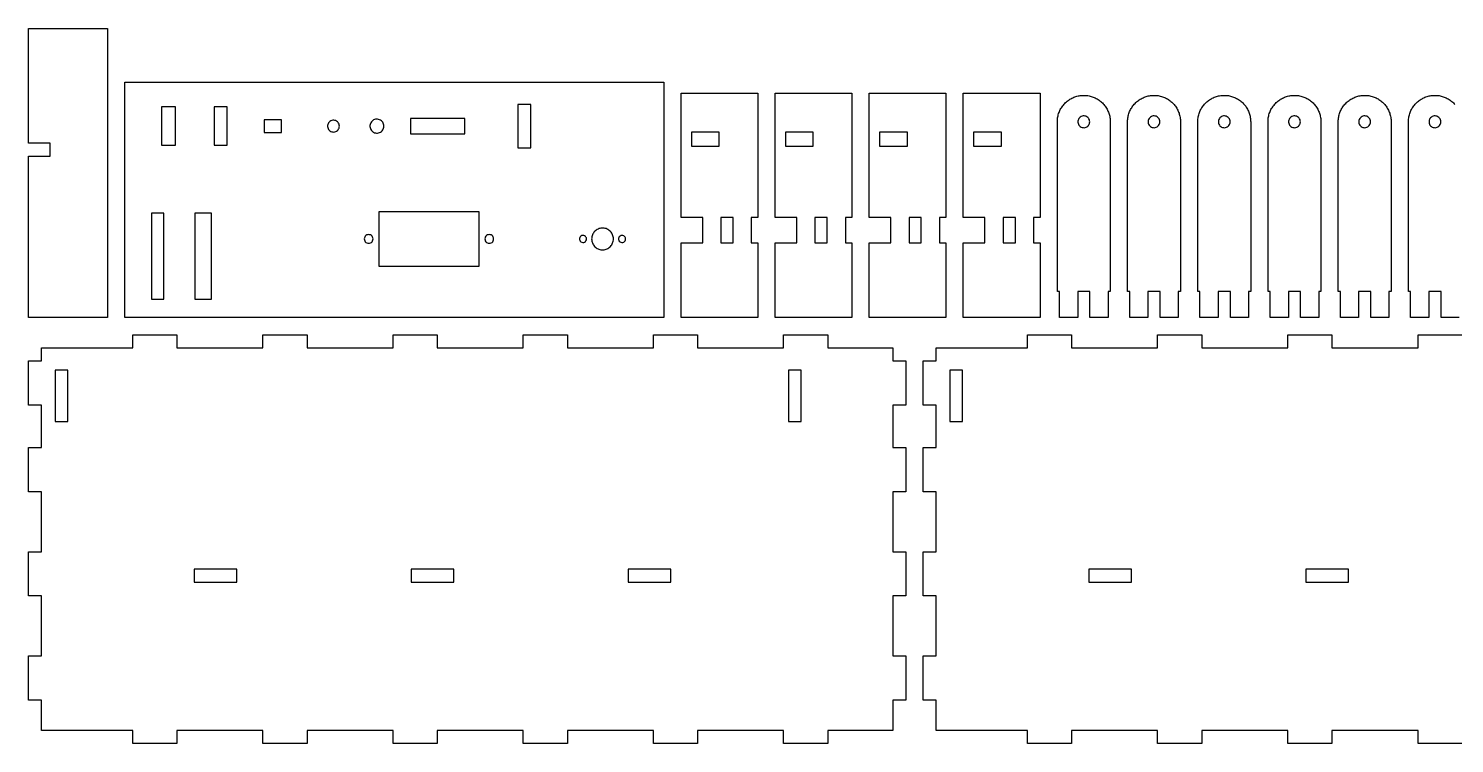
# Model space of a CAD drawing. Header units: metres. Extents: x 4 to 594, y 4 to 365.
# Drawn here: x 4 to 332.6, y 4 to 168.8 of the extents above; entities that cross this region are included whole.
import ezdxf

# ---------------------------------------------------------------- set-up
doc = ezdxf.new("R2010")
doc.units = ezdxf.units.M

msp = doc.modelspace()

# ---------------------------------------------------------------- linework, layer by layer
for points in [[(9, 142.33), (4, 142.33), (4, 168.76), (22.18, 168.76), (22.18, 102.18), (4, 102.18), (4, 139.36), (9, 139.36), (9, 142.33)], [(150.36, 156.36), (150.36, 102.18), (26.18, 102.18), (26.18, 156.36), (150.36, 156.36)], [(116.79, 141.29), (119.76, 141.29), (119.76, 151.25), (116.79, 151.25), (116.79, 141.29)], [(172.04, 119.37), (172.04, 102.18), (154.36, 102.18), (154.36, 119.37), (159.36, 119.37), (159.36, 125.18), (154.36, 125.18), (154.36, 153.86), (172.04, 153.86), (172.04, 125.18), (170.54, 125.18), (170.54, 119.37), (172.04, 119.37)], [(193.72, 119.37), (193.72, 102.18), (176.04, 102.18), (176.04, 119.37), (181.04, 119.37), (181.04, 125.18), (176.04, 125.18), (176.04, 153.86), (193.72, 153.86), (193.72, 125.18), (192.22, 125.18), (192.22, 119.37), (193.72, 119.37)], [(215.4, 119.37), (215.4, 102.18), (197.72, 102.18), (197.72, 119.37), (202.72, 119.37), (202.72, 125.18), (197.72, 125.18), (197.72, 153.86), (215.4, 153.86), (215.4, 125.18), (213.9, 125.18), (213.9, 119.37), (215.4, 119.37)], [(237.08, 119.37), (237.08, 102.18), (219.4, 102.18), (219.4, 119.37), (224.4, 119.37), (224.4, 125.18), (219.4, 125.18), (219.4, 153.86), (237.08, 153.86), (237.08, 125.18), (235.58, 125.18), (235.58, 119.37), (237.08, 119.37)], [(241.08, 147.36), (241.08, 147.4), (241.09, 147.65), (241.11, 147.9), (241.14, 148.15), (241.19, 148.4), (241.24, 148.65), (241.3, 148.9), (241.37, 149.14), (241.46, 149.38), (241.55, 149.62), (241.65, 149.85), (241.76, 150.07), (241.89, 150.3), (242.02, 150.51), (242.16, 150.73), (242.3, 150.93), (242.46, 151.13), (242.62, 151.32), (242.8, 151.51), (242.98, 151.69), (243.16, 151.86), (243.36, 152.02), (243.56, 152.17), (243.77, 152.32), (243.98, 152.46), (244.2, 152.59), (244.42, 152.7), (244.65, 152.81), (244.88, 152.91), (245.12, 153), (245.36, 153.08), (245.6, 153.16), (245.85, 153.22), (246.1, 153.27), (246.35, 153.3), (246.6, 153.33), (246.85, 153.35), (247.11, 153.36), (247.36, 153.36), (247.61, 153.34), (247.87, 153.32), (248.12, 153.29), (248.37, 153.24), (248.61, 153.19), (248.86, 153.12), (249.1, 153.05), (249.34, 152.96), (249.57, 152.87), (249.8, 152.76), (250.03, 152.65), (250.25, 152.52), (250.47, 152.39), (250.68, 152.25), (250.88, 152.1), (251.08, 151.94), (251.27, 151.77), (251.45, 151.6), (251.63, 151.42), (251.8, 151.23), (251.96, 151.03), (252.11, 150.83), (252.26, 150.62), (252.39, 150.41), (252.52, 150.19), (252.63, 149.96), (252.74, 149.73), (252.84, 149.5), (252.93, 149.26), (253, 149.02), (253.07, 148.77), (253.13, 148.53), (253.18, 148.28), (253.21, 148.03), (253.24, 147.78), (253.25, 147.52), (253.26, 147.27), (253.26, 108.18), (252.76, 108.18), (252.76, 102.18), (248.58, 102.18), (248.58, 108.18), (245.76, 108.18), (245.76, 102.18), (241.58, 102.18), (241.58, 108.18), (241.08, 108.18), (241.08, 147.36), (241.08, 147.36)], [(257.26, 147.36), (257.26, 147.4), (257.27, 147.65), (257.29, 147.9), (257.32, 148.15), (257.37, 148.4), (257.42, 148.65), (257.48, 148.9), (257.55, 149.14), (257.64, 149.38), (257.73, 149.62), (257.83, 149.85), (257.94, 150.07), (258.07, 150.3), (258.2, 150.51), (258.34, 150.73), (258.48, 150.93), (258.64, 151.13), (258.8, 151.32), (258.98, 151.51), (259.16, 151.69), (259.34, 151.86), (259.54, 152.02), (259.74, 152.17), (259.95, 152.32), (260.16, 152.46), (260.38, 152.59), (260.6, 152.7), (260.83, 152.81), (261.06, 152.91), (261.3, 153), (261.54, 153.08), (261.78, 153.16), (262.03, 153.22), (262.28, 153.27), (262.53, 153.3), (262.78, 153.33), (263.03, 153.35), (263.29, 153.36), (263.54, 153.36), (263.79, 153.34), (264.05, 153.32), (264.3, 153.29), (264.55, 153.24), (264.79, 153.19), (265.04, 153.12), (265.28, 153.05), (265.52, 152.96), (265.75, 152.87), (265.98, 152.76), (266.21, 152.65), (266.43, 152.52), (266.65, 152.39), (266.86, 152.25), (267.06, 152.1), (267.26, 151.94), (267.45, 151.77), (267.63, 151.6), (267.81, 151.42), (267.98, 151.23), (268.14, 151.03), (268.29, 150.83), (268.44, 150.62), (268.57, 150.41), (268.7, 150.19), (268.81, 149.96), (268.92, 149.73), (269.02, 149.5), (269.11, 149.26), (269.18, 149.02), (269.25, 148.77), (269.31, 148.53), (269.36, 148.28), (269.39, 148.03), (269.42, 147.78), (269.43, 147.52), (269.44, 147.27), (269.44, 108.18), (268.94, 108.18), (268.94, 102.18), (264.76, 102.18), (264.76, 108.18), (261.94, 108.18), (261.94, 102.18), (257.76, 102.18), (257.76, 108.18), (257.26, 108.18), (257.26, 147.36), (257.26, 147.36)], [(273.44, 147.36), (273.44, 147.4), (273.45, 147.65), (273.47, 147.9), (273.5, 148.15), (273.55, 148.4), (273.6, 148.65), (273.66, 148.9), (273.73, 149.14), (273.82, 149.38), (273.91, 149.62), (274.01, 149.85), (274.12, 150.07), (274.25, 150.3), (274.38, 150.51), (274.52, 150.73), (274.66, 150.93), (274.82, 151.13), (274.98, 151.32), (275.16, 151.51), (275.34, 151.69), (275.52, 151.86), (275.72, 152.02), (275.92, 152.17), (276.13, 152.32), (276.34, 152.46), (276.56, 152.59), (276.78, 152.7), (277.01, 152.81), (277.24, 152.91), (277.48, 153), (277.72, 153.08), (277.96, 153.16), (278.21, 153.22), (278.46, 153.27), (278.71, 153.3), (278.96, 153.33), (279.21, 153.35), (279.47, 153.36), (279.72, 153.36), (279.97, 153.34), (280.23, 153.32), (280.48, 153.29), (280.73, 153.24), (280.97, 153.19), (281.22, 153.12), (281.46, 153.05), (281.7, 152.96), (281.93, 152.87), (282.16, 152.76), (282.39, 152.65), (282.61, 152.52), (282.83, 152.39), (283.04, 152.25), (283.24, 152.1), (283.44, 151.94), (283.63, 151.77), (283.81, 151.6), (283.99, 151.42), (284.16, 151.23), (284.32, 151.03), (284.47, 150.83), (284.62, 150.62), (284.75, 150.41), (284.88, 150.19), (284.99, 149.96), (285.1, 149.73), (285.2, 149.5), (285.29, 149.26), (285.36, 149.02), (285.43, 148.77), (285.49, 148.53), (285.54, 148.28), (285.57, 148.03), (285.6, 147.78), (285.61, 147.52), (285.62, 147.27), (285.62, 108.18), (285.12, 108.18), (285.12, 102.18), (280.94, 102.18), (280.94, 108.18), (278.12, 108.18), (278.12, 102.18), (273.94, 102.18), (273.94, 108.18), (273.44, 108.18), (273.44, 147.36), (273.44, 147.36)], [(289.62, 147.36), (289.62, 147.4), (289.63, 147.65), (289.65, 147.9), (289.68, 148.15), (289.73, 148.4), (289.78, 148.65), (289.84, 148.9), (289.91, 149.14), (290, 149.38), (290.09, 149.62), (290.19, 149.85), (290.3, 150.07), (290.43, 150.3), (290.56, 150.51), (290.7, 150.73), (290.84, 150.93), (291, 151.13), (291.16, 151.32), (291.34, 151.51), (291.52, 151.69), (291.7, 151.86), (291.9, 152.02), (292.1, 152.17), (292.31, 152.32), (292.52, 152.46), (292.74, 152.59), (292.96, 152.7), (293.19, 152.81), (293.42, 152.91), (293.66, 153), (293.9, 153.08), (294.14, 153.16), (294.39, 153.22), (294.64, 153.27), (294.89, 153.3), (295.14, 153.33), (295.39, 153.35), (295.65, 153.36), (295.9, 153.36), (296.15, 153.34), (296.41, 153.32), (296.66, 153.29), (296.91, 153.24), (297.15, 153.19), (297.4, 153.12), (297.64, 153.05), (297.88, 152.96), (298.11, 152.87), (298.34, 152.76), (298.57, 152.65), (298.79, 152.52), (299.01, 152.39), (299.22, 152.25), (299.42, 152.1), (299.62, 151.94), (299.81, 151.77), (299.99, 151.6), (300.17, 151.42), (300.34, 151.23), (300.5, 151.03), (300.65, 150.83), (300.8, 150.62), (300.93, 150.41), (301.06, 150.19), (301.17, 149.96), (301.28, 149.73), (301.38, 149.5), (301.47, 149.26), (301.54, 149.02), (301.61, 148.77), (301.67, 148.53), (301.72, 148.28), (301.75, 148.03), (301.78, 147.78), (301.79, 147.52), (301.8, 147.27), (301.8, 108.18), (301.3, 108.18), (301.3, 102.18), (297.12, 102.18), (297.12, 108.18), (294.3, 108.18), (294.3, 102.18), (290.12, 102.18), (290.12, 108.18), (289.62, 108.18), (289.62, 147.36), (289.62, 147.36)], [(305.8, 147.36), (305.8, 147.4), (305.81, 147.65), (305.83, 147.9), (305.86, 148.15), (305.91, 148.4), (305.96, 148.65), (306.02, 148.9), (306.09, 149.14), (306.18, 149.38), (306.27, 149.62), (306.37, 149.85), (306.48, 150.07), (306.61, 150.3), (306.74, 150.51), (306.88, 150.73), (307.02, 150.93), (307.18, 151.13), (307.34, 151.32), (307.52, 151.51), (307.7, 151.69), (307.88, 151.86), (308.08, 152.02), (308.28, 152.17), (308.49, 152.32), (308.7, 152.46), (308.92, 152.59), (309.14, 152.7), (309.37, 152.81), (309.6, 152.91), (309.84, 153), (310.08, 153.08), (310.32, 153.16), (310.57, 153.22), (310.82, 153.27), (311.07, 153.3), (311.32, 153.33), (311.57, 153.35), (311.83, 153.36), (312.08, 153.36), (312.33, 153.34), (312.59, 153.32), (312.84, 153.29), (313.09, 153.24), (313.33, 153.19), (313.58, 153.12), (313.82, 153.05), (314.06, 152.96), (314.29, 152.87), (314.52, 152.76), (314.75, 152.65), (314.97, 152.52), (315.19, 152.39), (315.4, 152.25), (315.6, 152.1), (315.8, 151.94), (315.99, 151.77), (316.17, 151.6), (316.35, 151.42), (316.52, 151.23), (316.68, 151.03), (316.83, 150.83), (316.98, 150.62), (317.11, 150.41), (317.24, 150.19), (317.35, 149.96), (317.46, 149.73), (317.56, 149.5), (317.65, 149.26), (317.72, 149.02), (317.79, 148.77), (317.85, 148.53), (317.9, 148.28), (317.93, 148.03), (317.96, 147.78), (317.97, 147.52), (317.98, 147.27), (317.98, 108.18), (317.48, 108.18), (317.48, 102.18), (313.3, 102.18), (313.3, 108.18), (310.48, 108.18), (310.48, 102.18), (306.3, 102.18), (306.3, 108.18), (305.8, 108.18), (305.8, 147.36), (305.8, 147.36)], [(34.66, 141.86), (37.88, 141.86), (37.88, 150.68), (34.66, 150.68), (34.66, 141.86)], [(46.79, 141.86), (49.76, 141.86), (49.76, 150.68), (46.79, 150.68), (46.79, 141.86)], [(83.98, 144.69), (84.21, 144.66), (84.45, 144.67), (84.68, 144.71), (84.9, 144.79), (85.11, 144.9), (85.3, 145.03), (85.47, 145.2), (85.61, 145.38), (85.73, 145.59), (85.81, 145.81), (85.86, 146.04), (85.88, 146.27), (85.86, 146.5), (85.81, 146.73), (85.73, 146.95), (85.61, 147.16), (85.47, 147.34), (85.3, 147.51), (85.11, 147.64), (84.9, 147.75), (84.68, 147.83), (84.45, 147.87), (84.21, 147.88), (83.98, 147.85), (83.75, 147.79), (83.53, 147.7), (83.33, 147.58), (83.15, 147.43), (83, 147.25), (82.87, 147.06), (82.77, 146.85), (82.7, 146.62), (82.66, 146.39), (82.66, 146.15), (82.7, 145.92), (82.77, 145.69), (82.87, 145.48), (83, 145.29), (83.15, 145.11), (83.33, 144.96), (83.53, 144.84), (83.75, 144.75), (83.98, 144.69)], [(92.01, 144.51), (104.53, 144.51), (104.53, 148.03), (92.01, 148.03), (92.01, 144.51)], [(247, 145.92), (247.23, 145.91), (247.46, 145.94), (247.68, 146.01), (247.88, 146.11), (248.07, 146.25), (248.23, 146.42), (248.36, 146.61), (248.45, 146.82), (248.51, 147.04), (248.53, 147.27), (248.51, 147.5), (248.45, 147.72), (248.36, 147.93), (248.23, 148.12), (248.07, 148.29), (247.88, 148.43), (247.68, 148.53), (247.46, 148.6), (247.23, 148.63), (247, 148.62), (246.77, 148.57), (246.56, 148.48), (246.36, 148.36), (246.19, 148.21), (246.04, 148.03), (245.93, 147.83), (245.85, 147.61), (245.82, 147.39), (245.82, 147.15), (245.85, 146.93), (245.93, 146.71), (246.04, 146.51), (246.19, 146.33), (246.36, 146.18), (246.56, 146.06), (246.77, 145.97), (247, 145.92)], [(263.18, 145.92), (263.41, 145.91), (263.64, 145.94), (263.86, 146.01), (264.06, 146.11), (264.25, 146.25), (264.41, 146.42), (264.54, 146.61), (264.63, 146.82), (264.69, 147.04), (264.71, 147.27), (264.69, 147.5), (264.63, 147.72), (264.54, 147.93), (264.41, 148.12), (264.25, 148.29), (264.06, 148.43), (263.86, 148.53), (263.64, 148.6), (263.41, 148.63), (263.18, 148.62), (262.95, 148.57), (262.74, 148.48), (262.54, 148.36), (262.37, 148.21), (262.22, 148.03), (262.11, 147.83), (262.03, 147.61), (262, 147.39), (262, 147.15), (262.03, 146.93), (262.11, 146.71), (262.22, 146.51), (262.37, 146.33), (262.54, 146.18), (262.74, 146.06), (262.95, 145.97), (263.18, 145.92)], [(279.36, 145.92), (279.59, 145.91), (279.82, 145.94), (280.04, 146.01), (280.24, 146.11), (280.43, 146.25), (280.59, 146.42), (280.72, 146.61), (280.81, 146.82), (280.87, 147.04), (280.89, 147.27), (280.87, 147.5), (280.81, 147.72), (280.72, 147.93), (280.59, 148.12), (280.43, 148.29), (280.24, 148.43), (280.04, 148.53), (279.82, 148.6), (279.59, 148.63), (279.36, 148.62), (279.13, 148.57), (278.92, 148.48), (278.72, 148.36), (278.55, 148.21), (278.4, 148.03), (278.29, 147.83), (278.21, 147.61), (278.18, 147.39), (278.18, 147.15), (278.21, 146.93), (278.29, 146.71), (278.4, 146.51), (278.55, 146.33), (278.72, 146.18), (278.92, 146.06), (279.13, 145.97), (279.36, 145.92)], [(295.54, 145.92), (295.77, 145.91), (296, 145.94), (296.22, 146.01), (296.42, 146.11), (296.61, 146.25), (296.77, 146.42), (296.9, 146.61), (296.99, 146.82), (297.05, 147.04), (297.07, 147.27), (297.05, 147.5), (296.99, 147.72), (296.9, 147.93), (296.77, 148.12), (296.61, 148.29), (296.42, 148.43), (296.22, 148.53), (296, 148.6), (295.77, 148.63), (295.54, 148.62), (295.31, 148.57), (295.1, 148.48), (294.9, 148.36), (294.73, 148.21), (294.58, 148.03), (294.47, 147.83), (294.39, 147.61), (294.36, 147.39), (294.36, 147.15), (294.39, 146.93), (294.47, 146.71), (294.58, 146.51), (294.73, 146.33), (294.9, 146.18), (295.1, 146.06), (295.31, 145.97), (295.54, 145.92)], [(311.72, 145.92), (311.95, 145.91), (312.18, 145.94), (312.4, 146.01), (312.6, 146.11), (312.79, 146.25), (312.95, 146.42), (313.08, 146.61), (313.17, 146.82), (313.23, 147.04), (313.25, 147.27), (313.23, 147.5), (313.17, 147.72), (313.08, 147.93), (312.95, 148.12), (312.79, 148.29), (312.6, 148.43), (312.4, 148.53), (312.18, 148.6), (311.95, 148.63), (311.72, 148.62), (311.49, 148.57), (311.28, 148.48), (311.08, 148.36), (310.91, 148.21), (310.76, 148.03), (310.65, 147.83), (310.57, 147.61), (310.54, 147.39), (310.54, 147.15), (310.57, 146.93), (310.65, 146.71), (310.76, 146.51), (310.91, 146.33), (311.08, 146.18), (311.28, 146.06), (311.49, 145.97), (311.72, 145.92)], [(327.9, 145.92), (328.13, 145.91), (328.36, 145.94), (328.58, 146.01), (328.78, 146.11), (328.97, 146.25), (329.13, 146.42), (329.26, 146.61), (329.35, 146.82), (329.41, 147.04), (329.43, 147.27), (329.41, 147.5), (329.35, 147.72), (329.26, 147.93), (329.13, 148.12), (328.97, 148.29), (328.78, 148.43), (328.58, 148.53), (328.36, 148.6), (328.13, 148.63), (327.9, 148.62), (327.67, 148.57), (327.46, 148.48), (327.26, 148.36), (327.09, 148.21), (326.94, 148.03), (326.83, 147.83), (326.75, 147.61), (326.72, 147.39), (326.72, 147.15), (326.75, 146.93), (326.83, 146.71), (326.94, 146.51), (327.09, 146.33), (327.26, 146.18), (327.46, 146.06), (327.67, 145.97), (327.9, 145.92)], [(58.29, 144.79), (62.26, 144.79), (62.26, 147.75), (58.29, 147.75), (58.29, 144.79)], [(74.1, 144.92), (74.33, 144.91), (74.56, 144.94), (74.78, 145.01), (74.98, 145.11), (75.17, 145.25), (75.33, 145.42), (75.46, 145.61), (75.55, 145.82), (75.61, 146.04), (75.63, 146.27), (75.61, 146.5), (75.55, 146.72), (75.46, 146.93), (75.33, 147.12), (75.17, 147.29), (74.98, 147.43), (74.78, 147.53), (74.56, 147.6), (74.33, 147.63), (74.1, 147.62), (73.87, 147.57), (73.66, 147.48), (73.46, 147.36), (73.29, 147.21), (73.14, 147.03), (73.03, 146.83), (72.95, 146.61), (72.92, 146.39), (72.92, 146.15), (72.95, 145.93), (73.03, 145.71), (73.14, 145.51), (73.29, 145.33), (73.46, 145.18), (73.66, 145.06), (73.87, 144.97), (74.1, 144.92)], [(156.74, 141.66), (163.16, 141.66), (163.16, 144.88), (156.74, 144.88), (156.74, 141.66)], [(178.42, 141.66), (184.84, 141.66), (184.84, 144.88), (178.42, 144.88), (178.42, 141.66)], [(200.1, 141.66), (206.52, 141.66), (206.52, 144.88), (200.1, 144.88), (200.1, 141.66)], [(221.78, 141.66), (228.2, 141.66), (228.2, 144.88), (221.78, 144.88), (221.78, 141.66)], [(32.36, 106.36), (35.18, 106.36), (35.18, 126.18), (32.36, 126.18), (32.36, 106.36)], [(42.36, 106.36), (46.18, 106.36), (46.18, 126.18), (42.36, 126.18), (42.36, 106.36)], [(84.71, 114.01), (107.83, 114.01), (107.83, 126.53), (84.71, 126.53), (84.71, 114.01)], [(163.54, 119.37), (166.36, 119.37), (166.36, 125.18), (163.54, 125.18), (163.54, 119.37)], [(185.22, 119.37), (188.04, 119.37), (188.04, 125.18), (185.22, 125.18), (185.22, 119.37)], [(206.9, 119.37), (209.72, 119.37), (209.72, 125.18), (206.9, 125.18), (206.9, 119.37)], [(228.58, 119.37), (231.4, 119.37), (231.4, 125.18), (228.58, 125.18), (228.58, 119.37)], [(136.15, 117.76), (136.39, 117.76), (136.63, 117.79), (136.86, 117.83), (137.09, 117.9), (137.31, 117.99), (137.52, 118.1), (137.73, 118.23), (137.91, 118.37), (138.09, 118.54), (138.24, 118.72), (138.38, 118.91), (138.5, 119.12), (138.6, 119.34), (138.68, 119.56), (138.73, 119.79), (138.77, 120.03), (138.78, 120.27), (138.77, 120.51), (138.73, 120.75), (138.68, 120.98), (138.6, 121.2), (138.5, 121.42), (138.38, 121.63), (138.24, 121.82), (138.09, 122), (137.91, 122.17), (137.73, 122.31), (137.52, 122.44), (137.31, 122.55), (137.09, 122.64), (136.86, 122.71), (136.63, 122.75), (136.39, 122.78), (136.15, 122.78), (135.91, 122.75), (135.68, 122.71), (135.45, 122.64), (135.23, 122.55), (135.02, 122.44), (134.81, 122.31), (134.63, 122.17), (134.45, 122), (134.3, 121.82), (134.16, 121.63), (134.04, 121.42), (133.94, 121.2), (133.86, 120.98), (133.81, 120.75), (133.77, 120.51), (133.76, 120.27), (133.77, 120.03), (133.81, 119.79), (133.86, 119.56), (133.94, 119.34), (134.04, 119.12), (134.16, 118.91), (134.3, 118.72), (134.45, 118.54), (134.63, 118.37), (134.81, 118.23), (135.02, 118.1), (135.23, 117.99), (135.45, 117.9), (135.68, 117.83), (135.91, 117.79), (136.15, 117.76)], [(82.15, 119.29), (82.37, 119.26), (82.59, 119.29), (82.81, 119.36), (83, 119.48), (83.16, 119.64), (83.28, 119.83), (83.35, 120.05), (83.38, 120.27), (83.35, 120.49), (83.28, 120.71), (83.16, 120.9), (83, 121.06), (82.81, 121.18), (82.59, 121.25), (82.37, 121.28), (82.15, 121.25), (81.93, 121.18), (81.74, 121.06), (81.58, 120.9), (81.46, 120.71), (81.39, 120.49), (81.36, 120.27), (81.39, 120.05), (81.46, 119.83), (81.58, 119.64), (81.74, 119.48), (81.93, 119.36), (82.15, 119.29)], [(109.95, 119.29), (110.17, 119.26), (110.39, 119.29), (110.61, 119.36), (110.8, 119.48), (110.96, 119.64), (111.08, 119.83), (111.15, 120.05), (111.18, 120.27), (111.15, 120.49), (111.08, 120.71), (110.96, 120.9), (110.8, 121.06), (110.61, 121.18), (110.39, 121.25), (110.17, 121.28), (109.95, 121.25), (109.73, 121.18), (109.54, 121.06), (109.38, 120.9), (109.26, 120.71), (109.19, 120.49), (109.16, 120.27), (109.19, 120.05), (109.26, 119.83), (109.38, 119.64), (109.54, 119.48), (109.73, 119.36), (109.95, 119.29)], [(131.5, 119.51), (131.72, 119.46), (131.93, 119.48), (132.14, 119.55), (132.32, 119.68), (132.46, 119.85), (132.55, 120.05), (132.58, 120.27), (132.55, 120.49), (132.46, 120.69), (132.32, 120.86), (132.14, 120.99), (131.93, 121.06), (131.72, 121.08), (131.5, 121.03), (131.3, 120.93), (131.14, 120.78), (131.03, 120.59), (130.97, 120.38), (130.97, 120.16), (131.03, 119.95), (131.14, 119.76), (131.3, 119.61), (131.5, 119.51)], [(140.5, 119.51), (140.72, 119.46), (140.93, 119.48), (141.14, 119.55), (141.32, 119.68), (141.46, 119.85), (141.55, 120.05), (141.58, 120.27), (141.55, 120.49), (141.46, 120.69), (141.32, 120.86), (141.14, 120.99), (140.93, 121.06), (140.72, 121.08), (140.5, 121.03), (140.3, 120.93), (140.14, 120.78), (140.03, 120.59), (139.97, 120.38), (139.97, 120.16), (140.03, 119.95), (140.14, 119.76), (140.3, 119.61), (140.5, 119.51)], [(28, 4), (28, 7), (7, 7), (7, 14), (4, 14), (4, 24.18), (7, 24.18), (7, 38), (4, 38), (4, 48.18), (7, 48.18), (7, 62), (4, 62), (4, 72.18), (7, 72.18), (7, 82), (4, 82), (4, 92.18), (7, 92.18), (7, 95.18), (28, 95.18), (28, 98.18), (38.18, 98.18), (38.18, 95.18), (58, 95.18), (58, 98.18), (68.18, 98.18), (68.18, 95.18), (88, 95.18), (88, 98.18), (98.18, 98.18), (98.18, 95.18), (118, 95.18), (118, 98.18), (128.18, 98.18), (128.18, 95.18), (148, 95.18), (148, 98.18), (158.18, 98.18), (158.18, 95.18), (178, 95.18), (178, 98.18), (188.18, 98.18), (188.18, 95.18), (203.18, 95.18), (203.18, 92.18), (206.18, 92.18), (206.18, 82), (203.18, 82), (203.18, 72.18), (206.18, 72.18), (206.18, 62), (203.18, 62), (203.18, 48.18), (206.18, 48.18), (206.18, 38), (203.18, 38), (203.18, 24.18), (206.18, 24.18), (206.18, 14), (203.18, 14), (203.18, 7), (188.18, 7), (188.18, 4), (178, 4), (178, 7), (158.18, 7), (158.18, 4), (148, 4), (148, 7), (128.18, 7), (128.18, 4), (118, 4), (118, 7), (98.18, 7), (98.18, 4), (88, 4), (88, 7), (68.18, 7), (68.18, 4), (58, 4), (58, 7), (38.18, 7), (38.18, 4), (28, 4)], [(10.11, 90), (10.11, 78.18), (13.08, 78.18), (13.08, 90), (10.11, 90)], [(179.11, 90), (179.11, 78.18), (182.07, 78.18), (182.07, 90), (179.11, 90)], [(216.29, 90), (216.29, 78.18), (219.25, 78.18), (219.25, 90), (216.29, 90)], [(42.18, 44.15), (42.18, 41.18), (52, 41.18), (52, 44.15), (42.18, 44.15)], [(92.18, 44.15), (92.18, 41.18), (102, 41.18), (102, 44.15), (92.18, 44.15)], [(142.18, 44.15), (142.18, 41.18), (152, 41.18), (152, 44.15), (142.18, 44.15)], [(248.36, 44.15), (248.36, 41.18), (258.18, 41.18), (258.18, 44.15), (248.36, 44.15)], [(298.36, 44.15), (298.36, 41.18), (308.18, 41.18), (308.18, 44.15), (298.36, 44.15)]]:
    msp.add_lwpolyline(points, close=True)
for points in [[(333.66, 102.18), (329.48, 102.18), (329.48, 108.18), (326.66, 108.18), (326.66, 102.18), (322.48, 102.18), (322.48, 108.18), (321.98, 108.18), (321.98, 147.36), (321.98, 147.36), (321.98, 147.36), (321.98, 147.4), (321.99, 147.65), (322.01, 147.9), (322.04, 148.15), (322.09, 148.4), (322.14, 148.65), (322.2, 148.9), (322.27, 149.14), (322.36, 149.38), (322.45, 149.62), (322.55, 149.85), (322.66, 150.07), (322.79, 150.3), (322.92, 150.51), (323.06, 150.73), (323.2, 150.93), (323.36, 151.13), (323.52, 151.32), (323.7, 151.51), (323.88, 151.69), (324.06, 151.86), (324.26, 152.02), (324.46, 152.17), (324.67, 152.32), (324.88, 152.46), (325.1, 152.59), (325.32, 152.7), (325.55, 152.81), (325.78, 152.91), (326.02, 153), (326.26, 153.08), (326.5, 153.16), (326.75, 153.22), (327, 153.27), (327.25, 153.3), (327.5, 153.33), (327.75, 153.35), (328.01, 153.36), (328.26, 153.36), (328.51, 153.34), (328.77, 153.32), (329.02, 153.29), (329.27, 153.24), (329.51, 153.19), (329.76, 153.12), (330, 153.05), (330.24, 152.96), (330.47, 152.87), (330.7, 152.76), (330.93, 152.65), (331.15, 152.52), (331.37, 152.39), (331.58, 152.25), (331.78, 152.1), (331.98, 151.94), (332.17, 151.77), (332.35, 151.6), (332.53, 151.42), (332.7, 151.23)], [(334.36, 4), (324.18, 4), (324.18, 7), (304.36, 7), (304.36, 4), (294.18, 4), (294.18, 7), (274.36, 7), (274.36, 4), (264.18, 4), (264.18, 7), (244.36, 7), (244.36, 4), (234.18, 4), (234.18, 4), (234.18, 7), (213.18, 7), (213.18, 14), (210.18, 14), (210.18, 24.18), (213.18, 24.18), (213.18, 38), (210.18, 38), (210.18, 48.18), (213.18, 48.18), (213.18, 62), (210.18, 62), (210.18, 72.18), (213.18, 72.18), (213.18, 82), (210.18, 82), (210.18, 92.18), (213.18, 92.18), (213.18, 95.18), (234.18, 95.18), (234.18, 98.18), (244.36, 98.18), (244.36, 95.18), (264.18, 95.18), (264.18, 98.18), (274.36, 98.18), (274.36, 95.18), (294.18, 95.18), (294.18, 98.18), (304.36, 98.18), (304.36, 95.18), (324.18, 95.18), (324.18, 98.18), (334.36, 98.18)]]:
    msp.add_lwpolyline(points)

doc.saveas('drawing.dxf')
